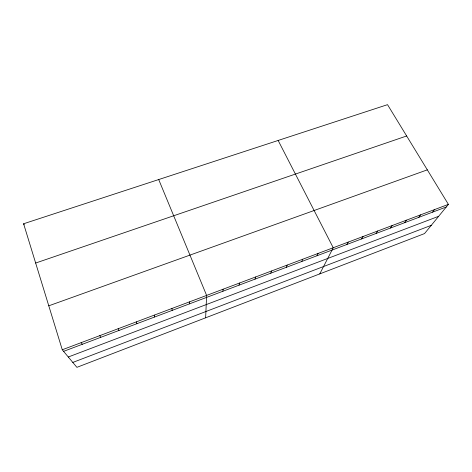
<?xml version="1.0" encoding="UTF-8"?>
<svg xmlns="http://www.w3.org/2000/svg" width="472" height="472" viewBox="0 0 472 472"><rect width="100%" height="100%" fill="white"/><g stroke="black" fill="none" stroke-linecap="round" stroke-linejoin="round"><path stroke-width="0.71" d="M205.639 317.803L206.618 295.413L158.704 179.549M222.89 291.253L223.132 289.2M239.05 285.159L239.44 283.058M255.016 279.135L255.553 276.993M270.792 273.182L271.465 270.999M286.374 267.305L287.188 265.081M301.779 261.494L302.723 259.228M316.995 255.753L318.069 253.452M319.762 273.896L333.238 247.741L278.144 140.455M346.896 244.472L348.23 242.095M361.587 238.932L363.039 236.519M376.107 233.451L377.683 231.009M390.468 228.035L392.155 225.557M404.657 222.684L406.457 220.17M418.688 217.391L420.599 214.848M432.558 212.158L434.576 209.586M448.4 204.382L424.534 233.581L76.895 367.34L62.269 349.764L23.6 223.763L387.53 104.66L448.4 204.382L62.269 349.764M72.806 362.431L431.278 225.333M68.292 357.003L438.653 216.306M63.59 351.351L446.276 206.984M48.781 305.815L427.319 169.849M35.654 263.04L406.646 135.983M81.16 342.654L82.287 344.3M23.6 223.763L24.225 224.802M99.799 335.633L100.737 337.338M118.189 328.713L118.95 330.465M136.343 321.874L136.921 323.686M154.255 315.131L154.663 316.995M171.938 308.476L172.174 310.387M189.39 301.903L189.461 303.868"/></g></svg>
